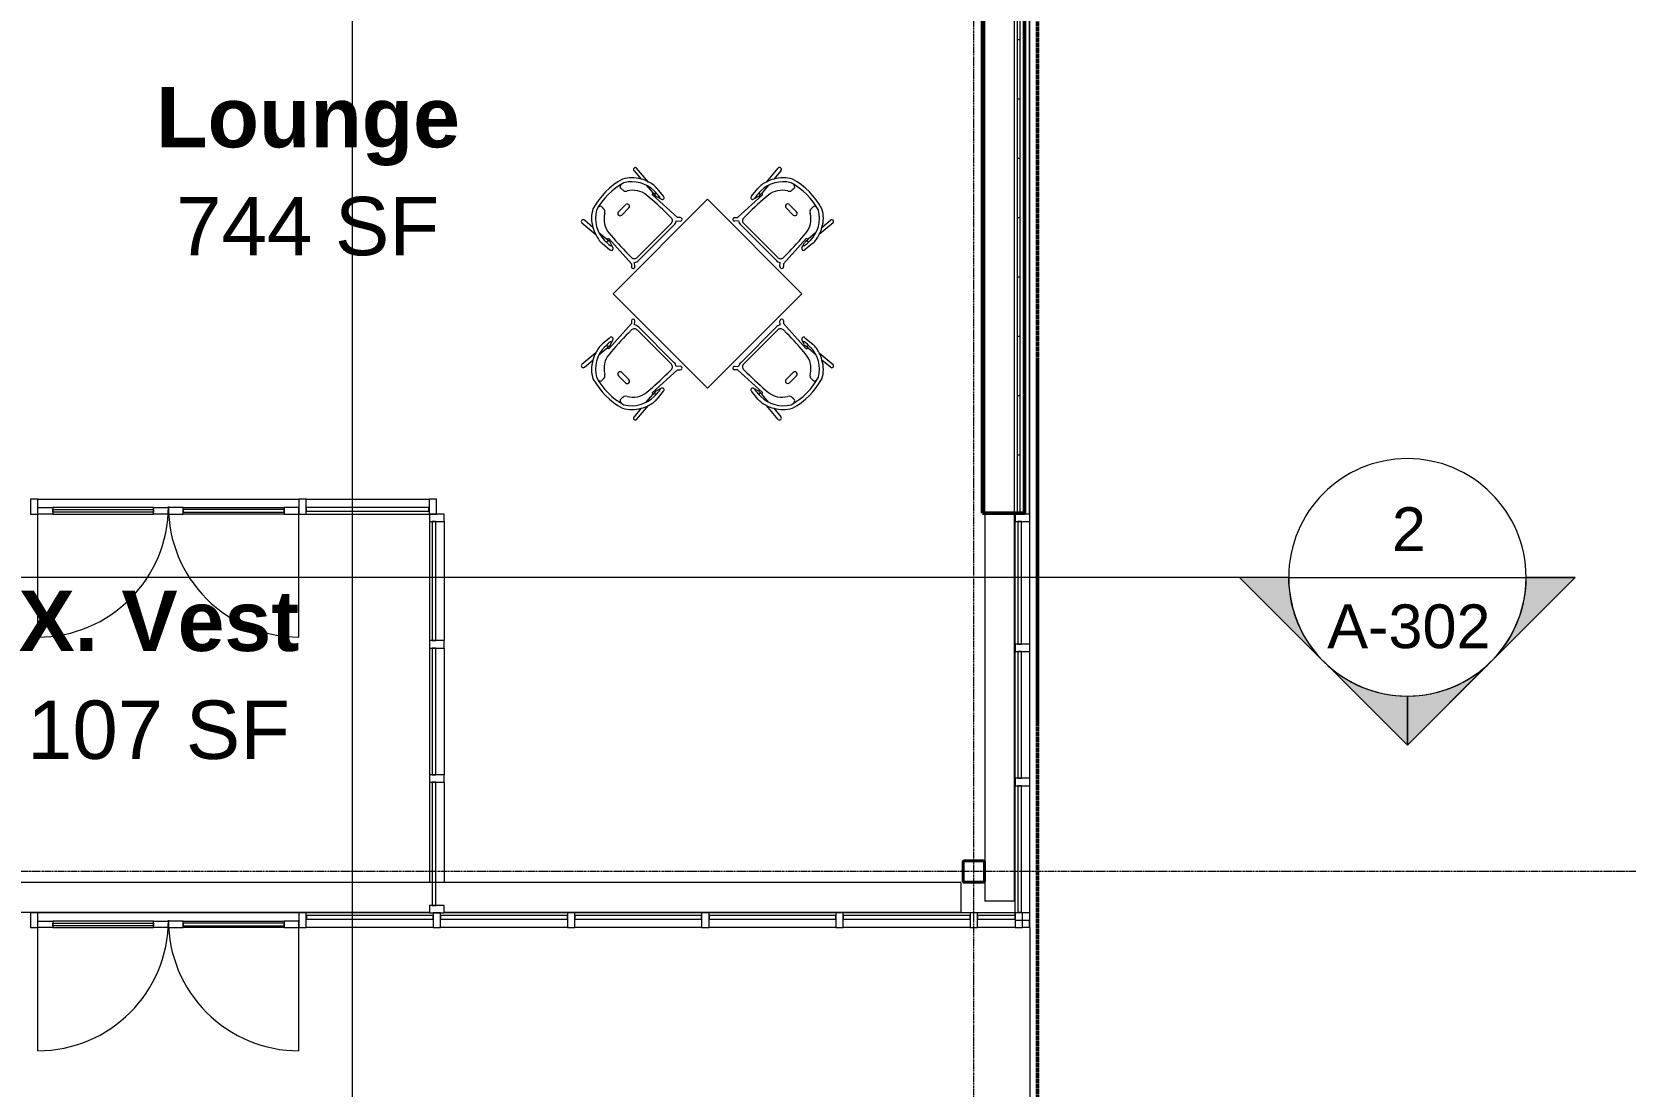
# Model space of a CAD drawing. Header units: inches. Extents: x 21806 to 26875, y -23174 to -20350.
# Drawn here: x 26016.5 to 26446, y -22842.1 to -22558 of the extents above; entities that cross this region are included whole.
import ezdxf

# ---------------------------------------------------------------- set-up
doc = ezdxf.new("R2010")
doc.units = ezdxf.units.IN
doc.header["$MEASUREMENT"] = 0
doc.linetypes.add('Grid Line 1_2_', pattern=[0.875, 0.5, -0.125, 0.125, -0.125])
doc.linetypes.add('Hidden', pattern=[0.28125, 0.1875, -0.09375])
for name, color, linetype, lineweight in [('A-ANNO-DIMS', 211, 'Continuous', 9), ('A-ANNO-DIMS-128', 211, 'Continuous', 9), ('A-DOOR', 31, 'Continuous', 13), ('A-GLAZ-CURT', 52, 'Continuous', 9), ('A-GLAZ-CWMG', 51, 'Continuous', 9), ('A-PROP-SBCK', 71, 'Hidden', 50), ('A-WALL', 113, 'Continuous', 13), ('A-WALL-PATT', 111, 'Continuous', 50), ('C-BLDG-PADS', 91, 'Continuous', 9), ('C-TOPO', 7, 'Continuous', 9), ('Conc', 7, 'Continuous', 9), ('G-ANNO-SYMB', 111, 'Continuous', 9), ('I-FURN', 30, 'Continuous', 9), ('L-SITE-WALL', 31, 'Continuous', 13), ('M-AREA-IDEN', 171, 'Continuous', 9), ('S-BEAM', 12, 'Continuous', 9), ('S-COLS', 52, 'Continuous', 9), ('S-GRID', 1, 'Continuous', 9)]:
    doc.layers.add(name, color=color, linetype=linetype, lineweight=lineweight)
doc.styles.add('Arial', font='arial.ttf', dxfattribs={"height": 11.802395})
doc.styles.add('Arial_2', font='arial.ttf', dxfattribs={"height": 15.736527})
doc.styles.add('Arial_B_1', font='arialbd.ttf', dxfattribs={"height": 16.236099})
doc.dimstyles.new('Linear_-_3_32__Arial_2', dxfattribs={"dimscale": 12, "dimtxt": 12, "dimasz": 1.333333, "dimexe": 1, "dimexo": 0.666667, "dimgap": 0.666667, "dimtad": 1, "dimdec": 0, "dimzin": 1, "dimdsep": 46, "dimlunit": 4, "dimtxsty": 'Arial', "dimblk1": 'OBLIQUE', "dimblk2": 'OBLIQUE', "dimsah": 1, "dimcen": 0.09, "dimdle": 1, "dimazin": 0, "dimtfac": 1, "dimtdec": 4, "dimtix": 1, "dimtmove": 0, "dimatfit": 3, "dimfxl": 1, "dimtvp": 1, "dimtfill": 1, "dimfrac": 2, "dimtolj": 1, "dimtzin": 0, "dimarcsym": 2})

# ---------------------------------------------------------------- blocks, each defined once
blk = doc.blocks.new('HSS-Hollow Structural Section-Column - HSS6X6X1_4-V10-First Floor Plan')
at = {"layer": 'S-COLS', "lineweight": 30}
for p, q in [((-3, 2.534), (-3, -2.534)), ((-2.767, -2.534), (-2.767, 2.534)), ((2.534, 3), (-2.534, 3)), ((-2.534, 2.767), (2.534, 2.767)), ((2.767, 2.534), (2.767, -2.534)), ((3, -2.534), (3, 2.534)), ((2.534, -2.767), (-2.534, -2.767)), ((-2.534, -3), (2.534, -3))]:
    blk.add_line(p, q, dxfattribs=at)
for centre, radius, start, end in [((-2.534, 2.534), 0.466, 90, 180), ((-2.534, 2.534), 0.233, 90, 180), ((2.534, 2.534), 0.466, 360, 90), ((2.534, 2.534), 0.233, 0, 90), ((-2.534, -2.534), 0.466, 180, 270), ((-2.534, -2.534), 0.233, 180, 270), ((2.534, -2.534), 0.233, 270, 360), ((2.534, -2.534), 0.466, 270, 360)]:
    blk.add_arc(centre, radius, start, end, dxfattribs=at)
blk = doc.blocks.new('Girt_C - 8_D-903668-First Floor Plan')
at = {"layer": 'S-BEAM'}
for p, q in [((26273.39, -22360.55), (26273.39, -22371.37)), ((26273.39, -22360.55), (26273.58, -22360.55)), ((26273.58, -22360.55), (26281.2, -22360.55)), ((26281.2, -22360.55), (26281.39, -22360.55)), ((26281.39, -22371.37), (26281.39, -22360.55)), ((26273.39, -22687.68), (26273.39, -22781.77)), ((26281.39, -22792.3), (26281.39, -22687.68)), ((26273.39, -22786.84), (26273.39, -22792.3)), ((26273.58, -22792.3), (26273.39, -22792.3)), ((26281.2, -22792.3), (26273.58, -22792.3)), ((26281.39, -22792.3), (26281.2, -22792.3))]:
    blk.add_line(p, q, dxfattribs=at)
blk = doc.blocks.new('Girt_C - 8_D-948186-First Floor Plan')
at = {"layer": 'S-BEAM'}
for p, q in [((26124.39, -22787.3), (25983.42, -22787.3)), ((26125.39, -22787.3), (26124.39, -22787.3)), ((26266.89, -22787.3), (26125.39, -22787.3)), ((26266.89, -22787.3), (26266.89, -22787.49)), ((26266.89, -22787.49), (26266.89, -22795.12)), ((25980.77, -22795.3), (26123.64, -22795.3)), ((26127.64, -22795.3), (26266.89, -22795.3)), ((26266.89, -22795.12), (26266.89, -22795.3))]:
    blk.add_line(p, q, dxfattribs=at)
blk = doc.blocks.new('Falcon 7700 Series Pedestal Base - 36_ Square Top x 30_ - Wheelchair Height-460525-First Floor Plan')
at = {"layer": 'I-FURN'}
for p, q in [((18, 18), (-18, 18)), ((-18, 18), (-18, -18)), ((18, -18), (18, 18)), ((-18, -18), (18, -18))]:
    blk.add_line(p, q, dxfattribs=at)
blk = doc.blocks.new('HermanMiller_Collection_Air-Chair_SideChair_Arms - Arms-457867-First Floor Plan')
at = {"layer": 'I-FURN'}
for p, q in [((-3.55, 10.02), (-8.45, 10.45)), ((-8.45, 9.45), (-5.47, 9.18)), ((-3.35, 9.02), (-0.6, 8.8)), ((2.04, 10.2), (-0.69, 10.45)), ((-0.34, 8.32), (-0.6, 8.8)), ((-0.6, 8.8), (0.38, 8.73)), ((8.79, 8.8), (-0.34, 8.32)), ((0.77, 8.78), (2.2, 9.22)), ((9.32, 9.33), (8.79, 8.8)), ((9.17, 7.94), (10.01, 8.64)), ((6.45, 7.57), (7.62, 7.57)), ((8.7, 6.35), (8.7, -6.35)), ((9.52, -6.69), (9.52, 6.69)), ((-3.6, 1.35), (-3.6, -1.35)), ((-2.35, -1.35), (-2.35, 1.35)), ((-0.6, -8.8), (-0.34, -8.32)), ((-0.34, -8.32), (8.79, -8.8)), ((6.45, -7.57), (7.62, -7.57)), ((10.01, -8.64), (9.17, -7.94)), ((-5.47, -9.18), (-8.45, -9.45)), ((-8.45, -10.45), (-3.55, -10.02)), ((-3.35, -9.02), (-0.6, -8.8)), ((-0.69, -10.45), (2.04, -10.2)), ((0.38, -8.73), (-0.6, -8.8)), ((2.2, -9.22), (0.77, -8.78)), ((8.79, -8.8), (9.32, -9.33))]:
    blk.add_line(p, q, dxfattribs=at)
for centre, radius, start, end in [((-1.51, 1.66), 8.5, 117.7851, 152.2149), ((-8.45, 9.95), 0.5, 90, 270), ((-0.65, 0.76), 8.69, 90.7893, 148.9202), ((-2.46, 4.97), 5.17, 102.2096, 125.548), ((-1.25, 4.41), 6.06, 84.7201, 112.311), ((-0.51, -9.88), 19.32, 84.4222, 90.7893), ((0.44, 9.26), 0.53, 159.7405, 262.7198), ((0.45, 9.65), 0.924, 265.6115, 290.3639), ((1.81, 9.64), 0.521, 212.9555, 275.0445), ((2.06, 9.7), 0.499, 287, 91.3054), ((9.66, 8.99), 0.49, 315, 135), ((9.93, 0), 19.77, 163.4787, 196.5213), ((9.93, 0), 18.77, 163.7855, 196.2145), ((-0.23, 0.83), 6.63, 124.5004, 148.6439), ((-0.92, 1.66), 5.55, 95.4677, 123.4626), ((6.58, -76.67), 84.24, 90.0911, 95.4677), ((7.62, 6.48), 1.09, 353.2467, 90.0911), ((7.56, 6.82), 1.97, 356.1033, 34.6542), ((-7.66, 5.36), 2.08, 305.4968, 328.6439), ((-2.98, 1.35), 0.625, 360, 180), ((-7.66, -5.36), 2.08, 31.3561, 54.5032), ((-0.23, -0.83), 6.63, 211.3561, 235.4996), ((-2.98, -1.35), 0.625, 180, 360), ((-1.51, -1.66), 8.5, 207.7851, 242.2149), ((-0.65, -0.76), 8.69, 211.0798, 269.2107), ((-0.92, -1.66), 5.55, 236.5374, 264.5323), ((6.58, 76.67), 84.24, 264.5323, 269.9089), ((7.62, -6.48), 1.09, 269.9089, 6.7533), ((7.56, -6.82), 1.97, 325.3458, 3.8967), ((-8.45, -9.95), 0.5, 90, 270), ((-2.46, -4.97), 5.17, 234.452, 257.7904), ((-1.25, -4.41), 6.06, 247.689, 275.2799), ((-0.51, 9.88), 19.32, 269.2107, 275.5778), ((0.44, -9.26), 0.53, 97.2802, 200.2595), ((0.45, -9.65), 0.924, 69.6361, 94.3885), ((1.81, -9.64), 0.521, 84.9555, 147.0445), ((2.06, -9.7), 0.499, 268.6946, 73), ((9.66, -8.99), 0.49, 225, 45)]:
    blk.add_arc(centre, radius, start, end, dxfattribs=at)
for centre, major_axis, ratio, start_param, end_param in [((-7.46, 6.92), (0.03, 3.66), 0.320235, 2.34328, 2.536765), ((-7.87, 5.38), (-0.03, 1.79), 0.298783, 2.522217, 3.153947), ((-7.46, -6.92), (-0.03, 3.66), 0.320235, 0.604828, 0.798312), ((-7.87, -5.38), (0.03, 1.79), 0.298783, 6.270831, 6.902561)]:
    blk.add_ellipse(centre, major_axis=major_axis, ratio=ratio, start_param=start_param, end_param=end_param, dxfattribs=at)
for points in [[(-6.45, 3.67), (-6.52, 3.66), (-6.67, 3.64), (-6.9, 3.62), (-7.13, 3.61), (-7.4, 3.6), (-7.65, 3.59), (-7.83, 3.59)], [(-6.45, -3.67), (-6.52, -3.66), (-6.67, -3.64), (-6.9, -3.62), (-7.13, -3.61), (-7.4, -3.6), (-7.65, -3.59), (-7.83, -3.59)]]:
    blk.add_open_spline(points, degree=3, knots=[-1, -1, -1, -1, -0.75, -0.5, -0.375, -0.25, 0, 0, 0, 0], dxfattribs=at)
blk = doc.blocks.new('HermanMiller_Collection_Air-Chair_SideChair_Arms - Arms-460524-First Floor Plan')
at = {"layer": 'I-FURN'}
for p, q in [((-8.45, 10.45), (-3.55, 10.02)), ((-5.47, 9.18), (-8.45, 9.45)), ((-3.35, 9.02), (-0.6, 8.8)), ((-0.69, 10.45), (2.04, 10.2)), ((-0.6, 8.8), (-0.34, 8.32)), ((0.38, 8.73), (-0.6, 8.8)), ((-0.34, 8.32), (8.79, 8.8)), ((2.2, 9.22), (0.77, 8.78)), ((8.79, 8.8), (9.32, 9.33)), ((10.01, 8.64), (9.17, 7.94)), ((6.45, 7.57), (7.62, 7.57)), ((8.7, -6.35), (8.7, 6.35)), ((9.52, 6.69), (9.52, -6.69)), ((-3.6, -1.35), (-3.6, 1.35)), ((-2.35, 1.35), (-2.35, -1.35)), ((-0.34, -8.32), (-0.6, -8.8)), ((8.79, -8.8), (-0.34, -8.32)), ((6.45, -7.57), (7.62, -7.57)), ((9.17, -7.94), (10.01, -8.64)), ((-8.45, -9.45), (-5.47, -9.18)), ((-3.55, -10.02), (-8.45, -10.45)), ((-3.35, -9.02), (-0.6, -8.8)), ((2.04, -10.2), (-0.69, -10.45)), ((-0.6, -8.8), (0.38, -8.73)), ((0.77, -8.78), (2.2, -9.22)), ((9.32, -9.33), (8.79, -8.8))]:
    blk.add_line(p, q, dxfattribs=at)
for centre, radius, start, end in [((-1.51, 1.66), 8.5, 117.7851, 152.2149), ((-8.45, 9.95), 0.5, 90, 270), ((-0.65, 0.76), 8.69, 90.7893, 148.9202), ((-2.46, 4.97), 5.17, 102.2096, 125.548), ((-1.25, 4.41), 6.06, 84.7201, 112.311), ((-0.51, -9.88), 19.32, 84.4222, 90.7893), ((0.44, 9.26), 0.53, 159.7405, 262.7198), ((0.45, 9.65), 0.924, 265.6115, 290.3639), ((1.81, 9.64), 0.521, 212.9555, 275.0445), ((2.06, 9.7), 0.499, 287, 91.3054), ((9.66, 8.99), 0.49, 315, 135), ((9.93, 0), 19.77, 163.4787, 196.5213), ((9.93, 0), 18.77, 163.7855, 196.2145), ((-0.23, 0.83), 6.63, 124.5004, 148.6439), ((-0.92, 1.66), 5.55, 95.4677, 123.4626), ((6.58, -76.67), 84.24, 90.0911, 95.4677), ((7.62, 6.48), 1.09, 353.2467, 90.0911), ((7.56, 6.82), 1.97, 356.1033, 34.6542), ((-7.66, 5.36), 2.08, 305.4968, 328.6439), ((-2.98, 1.35), 0.625, 0, 180), ((-7.66, -5.36), 2.08, 31.3561, 54.5032), ((-0.23, -0.83), 6.63, 211.3561, 235.4996), ((-2.98, -1.35), 0.625, 180, 0), ((-1.51, -1.66), 8.5, 207.7851, 242.2149), ((-0.65, -0.76), 8.69, 211.0798, 269.2107), ((-0.92, -1.66), 5.55, 236.5374, 264.5323), ((6.58, 76.67), 84.24, 264.5323, 269.9089), ((7.62, -6.48), 1.09, 269.9089, 6.7533), ((7.56, -6.82), 1.97, 325.3458, 3.8967), ((-8.45, -9.95), 0.5, 90, 270), ((-2.46, -4.97), 5.17, 234.452, 257.7904), ((-1.25, -4.41), 6.06, 247.689, 275.2799), ((-0.51, 9.88), 19.32, 269.2107, 275.5778), ((0.44, -9.26), 0.53, 97.2802, 200.2595), ((0.45, -9.65), 0.924, 69.6361, 94.3885), ((1.81, -9.64), 0.521, 84.9555, 147.0445), ((2.06, -9.7), 0.499, 268.6946, 73), ((9.66, -8.99), 0.49, 225, 45)]:
    blk.add_arc(centre, radius, start, end, dxfattribs=at)
for centre, major_axis, ratio, start_param, end_param in [((-7.46, 6.92), (0.03, 3.66), 0.320235, 2.34328, 2.536765), ((-7.87, 5.38), (-0.03, 1.79), 0.298783, 2.522217, 3.153947), ((-7.46, -6.92), (-0.03, 3.66), 0.320235, 0.604828, 0.798312), ((-7.87, -5.38), (0.03, 1.79), 0.298783, 6.270831, 6.902561)]:
    blk.add_ellipse(centre, major_axis=major_axis, ratio=ratio, start_param=start_param, end_param=end_param, dxfattribs=at)
for points in [[(-6.45, 3.67), (-6.52, 3.66), (-6.67, 3.64), (-6.9, 3.62), (-7.13, 3.61), (-7.4, 3.6), (-7.65, 3.59), (-7.83, 3.59)], [(-6.45, -3.67), (-6.52, -3.66), (-6.67, -3.64), (-6.9, -3.62), (-7.13, -3.61), (-7.4, -3.6), (-7.65, -3.59), (-7.83, -3.59)]]:
    blk.add_open_spline(points, degree=3, knots=[-1, -1, -1, -1, -0.75, -0.5, -0.375, -0.25, 0, 0, 0, 0], dxfattribs=at)
blk = doc.blocks.new('Door_Single_Storefront - one-827452-First Floor Plan')
at = {"layer": 'A-DOOR'}
for p, q in [((-17.59375, -35.1875), (-17.59375, 0)), ((-17.59375, -0.25), (-13.59375, -0.25)), ((-13.59375, -2), (-17.59375, -2)), ((-13.59375, -0.25), (-13.59375, -2)), ((13.59375, -0.25), (-13.59375, -0.25)), ((-13.59375, -1.5), (-13.59375, -0.75)), ((-13.59375, -0.75), (13.59375, -0.75)), ((13.59375, -1.5), (-13.59375, -1.5)), ((-13.59375, -2), (13.59375, -2)), ((13.59375, -2), (13.59375, -0.25)), ((13.59375, -0.25), (17.59375, -0.25)), ((13.59375, -0.75), (13.59375, -1.5)), ((17.59375, -2), (13.59375, -2)), ((17.59375, -0.25), (17.59375, -2))]:
    blk.add_line(p, q, dxfattribs=at)
blk.add_arc((-17.59375, 0), 35.1875, 270, 0, dxfattribs=at)
blk = doc.blocks.new('Door_Single_Storefront - one-827453-First Floor Plan')
at = {"layer": 'A-DOOR'}
for p, q in [((-17.59375, 35.1875), (-17.59375, 0)), ((-13.59375, 2), (-17.59375, 2)), ((-17.59375, 0.25), (-13.59375, 0.25)), ((-13.59375, 0.25), (-13.59375, 2)), ((-13.59375, 2), (13.59375, 2)), ((13.59375, 1.5), (-13.59375, 1.5)), ((-13.59375, 1.5), (-13.59375, 0.75)), ((-13.59375, 0.75), (13.59375, 0.75)), ((13.59375, 0.25), (-13.59375, 0.25)), ((17.59375, 2), (13.59375, 2)), ((13.59375, 2), (13.59375, 0.25)), ((13.59375, 0.75), (13.59375, 1.5)), ((13.59375, 0.25), (17.59375, 0.25)), ((17.59375, 0.25), (17.59375, 2))]:
    blk.add_line(p, q, dxfattribs=at)
blk.add_arc((-17.59375, 0), 35.1875, 360, 90, dxfattribs=at)
blk = doc.blocks.new('System Panel - Glazed-827454-First Floor Plan')
at = {"layer": 'A-GLAZ-CURT', "lineweight": 13}
for p, q in [((17.09375, 1.25), (-17.09375, 1.25)), ((-17.09375, 1.25), (-17.09375, 0.25)), ((-17.09375, 0.25), (17.09375, 0.25)), ((17.09375, 0.25), (17.09375, 1.25))]:
    blk.add_line(p, q, dxfattribs=at)
at = {"layer": 'A-GLAZ-CURT'}
for p, q in [((-17.09375, 0.25), (-17.09375, 1.25)), ((17.09375, 1.25), (-17.09375, 1.25)), ((-17.09375, 0.25), (17.09375, 0.25)), ((17.09375, 1.25), (17.09375, 0.25))]:
    blk.add_line(p, q, dxfattribs=at)
blk = doc.blocks.new('Rectangular Mullion - Rectangular Mullion 1-779661-First Floor Plan')
at = {"layer": 'A-GLAZ-CWMG'}
blk.add_line((26053.27, -22795.43), (26018.08, -22795.43), dxfattribs=at)
blk = doc.blocks.new('Rectangular Mullion - Rectangular Mullion 1-779662-First Floor Plan')
at = {"layer": 'A-GLAZ-CWMG'}
blk.add_line((26088.45, -22795.43), (26053.27, -22795.43), dxfattribs=at)
blk = doc.blocks.new('Rectangular Mullion - Rectangular Mullion 1-779229-First Floor Plan')
at = {"layer": 'A-GLAZ-CWMG'}
for p, q in [((26123.64, -22795.43), (26090.45, -22795.43)), ((26124.64, -22799.43), (26090.45, -22799.43))]:
    blk.add_line(p, q, dxfattribs=at)
blk = doc.blocks.new('Rectangular Mullion - Rectangular Mullion 1-V28-First Floor Plan')
at = {"layer": 'A-GLAZ-CWMG'}
for p, q in [((26160.83, -22795.43), (26127.64, -22795.43)), ((26160.83, -22799.43), (26126.64, -22799.43))]:
    blk.add_line(p, q, dxfattribs=at)
blk = doc.blocks.new('Rectangular Mullion - Rectangular Mullion 1-V29-First Floor Plan')
at = {"layer": 'A-GLAZ-CWMG'}
for p, q in [((26197.02, -22795.43), (26162.83, -22795.43)), ((26197.02, -22799.43), (26162.83, -22799.43))]:
    blk.add_line(p, q, dxfattribs=at)
blk = doc.blocks.new('Rectangular Mullion - Rectangular Mullion 1-827457-First Floor Plan')
at = {"layer": 'A-GLAZ-CWMG', "lineweight": 20}
for p, q in [((-2, 2), (0, 2)), ((-2, -2), (-2, 2)), ((0, 2), (0, -2)), ((0, -2), (-2, -2))]:
    blk.add_line(p, q, dxfattribs=at)
blk = doc.blocks.new('Rectangular Mullion - Rectangular Mullion 1-827449-First Floor Plan')
at = {"layer": 'A-GLAZ-CWMG', "lineweight": 20}
for p, q in [((-1, 2), (1, 2)), ((-1, -2), (-1, 2)), ((1, 2), (1, -2)), ((1, -2), (-1, -2))]:
    blk.add_line(p, q, dxfattribs=at)
blk = doc.blocks.new('System Panel - Glazed-827461-First Floor Plan')
at = {"layer": 'A-GLAZ-CURT', "lineweight": 13}
for p, q in [((5.06, 1.25), (-5.06, 1.25)), ((-5.06, 1.25), (-5.06, 0.25)), ((-5.06, 0.25), (5.06, 0.25)), ((5.06, 0.25), (5.06, 1.25))]:
    blk.add_line(p, q, dxfattribs=at)
at = {"layer": 'A-GLAZ-CURT'}
for p, q in [((-5.06, 0.25), (-5.06, 1.25)), ((5.06, 1.25), (-5.06, 1.25)), ((-5.06, 0.25), (5.06, 0.25)), ((5.06, 1.25), (5.06, 0.25))]:
    blk.add_line(p, q, dxfattribs=at)
blk = doc.blocks.new('Rectangular Mullion - Rectangular Mullion 1-779578-First Floor Plan')
at = {"layer": 'A-GLAZ-CWMG'}
for p, q in [((26281.52, -22795.43), (26271.39, -22795.43)), ((26281.52, -22799.43), (26271.39, -22799.43)), ((26285.52, -22799.43), (26283.52, -22799.43))]:
    blk.add_line(p, q, dxfattribs=at)
blk = doc.blocks.new('System Panel - Glazed-827432-First Floor Plan')
at = {"layer": 'A-GLAZ-CURT', "lineweight": 13}
for p, q in [((16.53125, -0.25), (-16.53125, -0.25)), ((-16.53125, -0.25), (-16.53125, -1.25)), ((-16.53125, -1.25), (16.53125, -1.25)), ((16.53125, -1.25), (16.53125, -0.25))]:
    blk.add_line(p, q, dxfattribs=at)
at = {"layer": 'A-GLAZ-CURT'}
for p, q in [((-16.53125, -1.25), (-16.53125, -0.25)), ((16.53125, -0.25), (-16.53125, -0.25)), ((-16.53125, -1.25), (16.53125, -1.25)), ((16.53125, -0.25), (16.53125, -1.25))]:
    blk.add_line(p, q, dxfattribs=at)
blk = doc.blocks.new('System Panel - Glazed-V30-First Floor Plan')
at = {"layer": 'A-GLAZ-CURT', "lineweight": 13}
for p, q in [((17.09375, -0.25), (-17.09375, -0.25)), ((-17.09375, -0.25), (-17.09375, -1.25)), ((-17.09375, -1.25), (17.09375, -1.25)), ((17.09375, -1.25), (17.09375, -0.25))]:
    blk.add_line(p, q, dxfattribs=at)
at = {"layer": 'A-GLAZ-CURT'}
for p, q in [((-17.09375, -1.25), (-17.09375, -0.25)), ((17.09375, -0.25), (-17.09375, -0.25)), ((-17.09375, -1.25), (17.09375, -1.25)), ((17.09375, -0.25), (17.09375, -1.25))]:
    blk.add_line(p, q, dxfattribs=at)
blk = doc.blocks.new('Rectangular Mullion - Rectangular Mullion 1-769360-First Floor Plan')
at = {"layer": 'A-GLAZ-CWMG'}
for p, q in [((22423.45, -22795.43), (22456.52, -22795.43)), ((22423.45, -22799.43), (22456.52, -22799.43))]:
    blk.add_line(p, q, dxfattribs=at)
blk = doc.blocks.new('Rectangular Mullion - Rectangular Mullion 1-V31-First Floor Plan')
at = {"layer": 'A-GLAZ-CWMG'}
for p, q in [((26281.52, -22795.43), (26281.52, -22761.18)), ((26285.52, -22795.43), (26285.52, -22761.18)), ((26281.52, -22796.18), (26281.52, -22795.43)), ((26281.52, -22796.37), (26281.52, -22796.18))]:
    blk.add_line(p, q, dxfattribs=at)
blk = doc.blocks.new('Rectangular Mullion - Rectangular Mullion 1-827436-First Floor Plan')
at = {"layer": 'A-GLAZ-CWMG', "lineweight": 20}
for p, q in [((-2, 2), (0, 2)), ((-2, -2), (-2, 2)), ((0, 2), (0, -2)), ((0, -2), (-2, -2))]:
    blk.add_line(p, q, dxfattribs=at)
blk = doc.blocks.new('Rectangular Mullion - Rectangular Mullion 1-827439-First Floor Plan')
at = {"layer": 'A-GLAZ-CWMG', "lineweight": 20}
for p, q in [((0, 2), (-2, 2)), ((-2, 2), (-2, -2)), ((0, -2), (0, 2)), ((-2, -2), (0, -2))]:
    blk.add_line(p, q, dxfattribs=at)
blk = doc.blocks.new('Rectangular Mullion - Rectangular Mullion 1-827430-First Floor Plan')
at = {"layer": 'A-GLAZ-CWMG', "lineweight": 20}
for p, q in [((-1, 2), (1, 2)), ((-1, -2), (-1, 2)), ((1, 2), (1, -2)), ((1, -2), (-1, -2))]:
    blk.add_line(p, q, dxfattribs=at)
blk = doc.blocks.new('System Panel - Glazed-827433-First Floor Plan')
at = {"layer": 'A-GLAZ-CURT', "lineweight": 13}
for p, q in [((17.09375, -0.25), (-17.09375, -0.25)), ((-17.09375, -0.25), (-17.09375, -1.25)), ((-17.09375, -1.25), (17.09375, -1.25)), ((17.09375, -1.25), (17.09375, -0.25))]:
    blk.add_line(p, q, dxfattribs=at)
at = {"layer": 'A-GLAZ-CURT'}
for p, q in [((-17.09375, -1.25), (-17.09375, -0.25)), ((17.09375, -0.25), (-17.09375, -0.25)), ((-17.09375, -1.25), (17.09375, -1.25)), ((17.09375, -0.25), (17.09375, -1.25))]:
    blk.add_line(p, q, dxfattribs=at)
blk = doc.blocks.new('Rectangular Mullion - Rectangular Mullion 1-769211-First Floor Plan')
at = {"layer": 'A-GLAZ-CWMG'}
for p, q in [((22794.39, -22459.04), (22794.39, -22493.23)), ((22798.39, -22459.04), (22798.39, -22493.23))]:
    blk.add_line(p, q, dxfattribs=at)
blk = doc.blocks.new('Rectangular Mullion - Rectangular Mullion 1-827464-First Floor Plan')
at = {"layer": 'A-GLAZ-CWMG', "lineweight": 20}
for p, q in [((-1, 2), (1, 2)), ((-1, -2), (-1, 2)), ((1, 2), (1, -2)), ((1, -2), (-1, -2))]:
    blk.add_line(p, q, dxfattribs=at)
blk = doc.blocks.new('System Panel - Glazed-836902-First Floor Plan')
at = {"layer": 'A-GLAZ-CURT', "lineweight": 13}
for p, q in [((16.59, 1.25), (-16.59, 1.25)), ((-16.59, 1.25), (-16.59, 0.25)), ((-16.59, 0.25), (16.59, 0.25)), ((16.59, 0.25), (16.59, 1.25))]:
    blk.add_line(p, q, dxfattribs=at)
at = {"layer": 'A-GLAZ-CURT'}
for p, q in [((16.59, 1.25), (-10.47, 1.25)), ((-10.47, 0.25), (16.59, 0.25)), ((16.59, 1.25), (16.59, 0.25))]:
    blk.add_line(p, q, dxfattribs=at)
blk = doc.blocks.new('System Panel - Glazed-836958-First Floor Plan')
at = {"layer": 'A-GLAZ-CURT', "lineweight": 13}
for p, q in [((16.06, 1.25), (-16.06, 1.25)), ((-16.06, 1.25), (-16.06, 0.25)), ((-16.06, 0.25), (16.06, 0.25)), ((16.06, 0.25), (16.06, 1.25))]:
    blk.add_line(p, q, dxfattribs=at)
at = {"layer": 'A-GLAZ-CURT'}
for p, q in [((-16.06, 0.25), (-16.06, 1.25)), ((16.06, 1.25), (-16.06, 1.25)), ((-16.06, 0.25), (16.06, 0.25)), ((16.06, 1.25), (16.06, 0.25))]:
    blk.add_line(p, q, dxfattribs=at)
blk = doc.blocks.new('Rectangular Mullion - Rectangular Mullion 1-780069-First Floor Plan')
at = {"layer": 'A-GLAZ-CWMG'}
for p, q in [((26123.64, -22760.24), (26123.64, -22787.3)), ((26127.64, -22760.24), (26127.64, -22787.3))]:
    blk.add_line(p, q, dxfattribs=at)
blk = doc.blocks.new('Rectangular Mullion - Rectangular Mullion 1-V32-First Floor Plan')
at = {"layer": 'A-GLAZ-CWMG'}
for p, q in [((26123.64, -22724.09), (26123.64, -22758.24)), ((26127.64, -22724.09), (26127.64, -22758.24))]:
    blk.add_line(p, q, dxfattribs=at)
blk = doc.blocks.new('Rectangular Mullion - Rectangular Mullion 1-780070-First Floor Plan')
at = {"layer": 'A-GLAZ-CWMG'}
for p, q in [((26123.64, -22689.93), (26123.64, -22722.05)), ((26127.64, -22689.93), (26127.64, -22722.05))]:
    blk.add_line(p, q, dxfattribs=at)
blk = doc.blocks.new('Rectangular Mullion - Rectangular Mullion 1-836904-First Floor Plan')
at = {"layer": 'A-GLAZ-CWMG', "lineweight": 20}
for p, q in [((-2, 2), (0, 2)), ((-2, -2), (-2, 2)), ((0, 2), (0, -2)), ((0, -2), (-2, -2))]:
    blk.add_line(p, q, dxfattribs=at)
blk = doc.blocks.new('Rectangular Mullion - Rectangular Mullion 1-836905-First Floor Plan')
at = {"layer": 'A-GLAZ-CWMG', "lineweight": 20}
for p, q in [((0, 2), (-2, 2)), ((-2, 2), (-2, -2)), ((0, -2), (0, 2)), ((-2, -2), (0, -2))]:
    blk.add_line(p, q, dxfattribs=at)
blk = doc.blocks.new('Rectangular Mullion - Rectangular Mullion 1-827470-First Floor Plan')
at = {"layer": 'A-GLAZ-CWMG', "lineweight": 20}
for p, q in [((-1, 2), (1, 2)), ((-1, -2), (-1, 2)), ((1, 2), (1, -2)), ((1, -2), (-1, -2))]:
    blk.add_line(p, q, dxfattribs=at)
blk = doc.blocks.new('System Panel - Glazed-827451-First Floor Plan')
at = {"layer": 'A-GLAZ-CURT', "lineweight": 13}
for p, q in [((16.53125, 1.25), (-16.53125, 1.25)), ((-16.53125, 1.25), (-16.53125, 0.25)), ((-16.53125, 0.25), (16.53125, 0.25)), ((16.53125, 0.25), (16.53125, 1.25))]:
    blk.add_line(p, q, dxfattribs=at)
at = {"layer": 'A-GLAZ-CURT'}
for p, q in [((-16.53125, 0.25), (-16.53125, 1.25)), ((16.53125, 1.25), (-16.53125, 1.25)), ((-16.53125, 0.25), (16.53125, 0.25)), ((16.53125, 1.25), (16.53125, 0.25))]:
    blk.add_line(p, q, dxfattribs=at)
blk = doc.blocks.new('Rectangular Mullion - Rectangular Mullion 1-775617-First Floor Plan')
at = {"layer": 'A-GLAZ-CWMG'}
for p, q in [((26090.45, -22683.93), (26123.52, -22683.93)), ((26090.45, -22687.93), (26123.52, -22687.93))]:
    blk.add_line(p, q, dxfattribs=at)
blk = doc.blocks.new('Rectangular Mullion - Rectangular Mullion 1-769168-First Floor Plan')
at = {"layer": 'A-GLAZ-CWMG'}
blk.add_line((24352.45, -22360.05), (24387.64, -22360.05), dxfattribs=at)
blk = doc.blocks.new('Rectangular Mullion - Rectangular Mullion 1-769169-First Floor Plan')
at = {"layer": 'A-GLAZ-CWMG'}
blk.add_line((24317.27, -22360.05), (24352.45, -22360.05), dxfattribs=at)
blk = doc.blocks.new('Rectangular Mullion - Rectangular Mullion 1-827475-First Floor Plan')
at = {"layer": 'A-GLAZ-CWMG', "lineweight": 20}
for p, q in [((0, 2), (-2, 2)), ((-2, 2), (-2, -2)), ((0, -2), (0, 2)), ((-2, -2), (0, -2))]:
    blk.add_line(p, q, dxfattribs=at)
blk = doc.blocks.new('Section - Section Head - Filled-1526-First Floor Plan')
at = {"layer": 'G-ANNO-SYMB'}
h = blk.add_hatch(color=256, dxfattribs=at)
edge = h.paths.add_edge_path(flags=0)
edge.add_line((-0.4268, 0.1768), (-0.25, 0.3536))
edge.add_line((-0.25, 0.3536), (-0.25, 0.25))
edge.add_arc((-0.25, 0), 0.25, 90, 135)
h = blk.add_hatch(color=256, dxfattribs=at)
edge = h.paths.add_edge_path(flags=0)
edge.add_arc((-0.25, 0), 0.25, 45, 90)
edge.add_line((-0.25, 0.25), (-0.25, 0.3536))
edge.add_line((-0.25, 0.3536), (-0.0732, 0.1768))
h = blk.add_hatch(color=256, dxfattribs=at)
edge = h.paths.add_edge_path(flags=0)
edge.add_arc((-0.25, 0), 0.2503, 137.9216, 180)
edge.add_line((-0.5003, 0), (-0.6036, 0))
edge.add_line((-0.6036, 0), (-0.4358, 0.1678))
h = blk.add_hatch(color=256, dxfattribs=at)
edge = h.paths.add_edge_path(flags=0)
edge.add_line((-0.0642, 0.1678), (0.1036, 0))
edge.add_line((0.1036, 0), (0.0003, 0))
edge.add_arc((-0.25, 0), 0.2503, 0, 42.0784)
for p, q in [((-0.25, 0.3536), (-0.6036, 0)), ((-0.25, 0.3536), (-0.4268, 0.1768)), ((-0.25, 0.3536), (0.1036, 0)), ((-0.25, 0.25), (-0.25, 0.3536)), ((-0.0732, 0.1768), (-0.25, 0.3536)), ((-0.25, 0.3536), (-0.25, 0.25)), ((-0.4358, 0.1678), (-0.6036, 0)), ((0.1036, 0), (-0.0642, 0.1678)), ((-0.6036, 0), (-0.5003, 0)), ((0.0003, 0), (0.1036, 0)), ((-0.5, 0), (-0.6036, 0)), ((0, 0), (0.1036, 0))]:
    blk.add_line(p, q, dxfattribs=at)
for radius, start, end in [(0.25, 360, 180), (0.25, 90, 135), (0.25, 45, 90), (0.2503, 137.9216, 180), (0.2503, 0, 42.0784), (0.25, 180, 360)]:
    blk.add_arc((-0.25, 0), radius, start, end, dxfattribs=at)
blk = doc.blocks.new('DIMBLOCK19-First Floor Plan')
at = {"layer": 'A-ANNO-DIMS-128'}
for p, q in [((25849.64, -22596.41), (25849.64, -22287.78)), ((26270.39, -22296.46), (26270.39, -22311.78)), ((26270.39, -22299.78), (26270.39, -22296.46)), ((25849.64, -22299.78), (26282.39, -22299.78)), ((25849.64, -22299.78), (25849.64, -22596.41))]:
    blk.add_line(p, q, dxfattribs=at)
at = {"layer": 'A-ANNO-DIMS-128', "lineweight": 50}
for p, q in [((25849.64, -22299.78), (25857.64, -22291.78)), ((26270.39, -22299.78), (26278.39, -22291.78)), ((25849.64, -22299.78), (25841.64, -22307.78)), ((26270.39, -22299.78), (26262.39, -22307.78))]:
    blk.add_line(p, q, dxfattribs=at)
at = {"layer": 'A-ANNO-DIMS-128', "color": 0, "insert": (26034.54, -22276.47), "char_height": 11.802, "width": 61.1446, "attachment_point": 1, "line_spacing_factor": 0.938532, "style": 'Arial', "bg_fill": 3, "box_fill_scale": 1.25, "bg_fill_color": 0, "bg_fill_transparency": 0}
blk.add_mtext('35\' - 1"', dxfattribs=at)
blk = doc.blocks.new('_Oblique')
at = {"color": 0, "linetype": 'ByBlock', "lineweight": -2}
blk.add_line((-0.5, -0.5), (0.5, 0.5), dxfattribs=at)

msp = doc.modelspace()

# ---------------------------------------------------------------- hatches: boundary and pattern name
at = {"layer": 'A-WALL-PATT', "lineweight": 9}
h = msp.add_hatch(dxfattribs=at)
h.set_pattern_fill('FP_12', color=256, style=0, pattern_type=2)
h.set_pattern_definition([(0, (0, 0), (0, 16), []), (90, (0, 0), (-16, 1e-15), [])])
h.paths.add_polyline_path([(26282.14, -22687.68), (26282.89, -22687.68), (26282.89, -22371.37), (26282.14, -22371.37), (26282.14, -22646.62)], flags=0)

# ---------------------------------------------------------------- linework, layer by layer
at = {"layer": 'A-PROP-SBCK'}
msp.add_line((26287.52, -20555), (26287.52, -23033.95), dxfattribs=at)
at = {"layer": 'A-WALL'}
for p, q in [((26273.39, -22687.68), (26273.39, -22371.37)), ((26281.39, -22687.68), (26281.39, -22371.37)), ((26282.14, -22687.68), (26282.14, -22371.37)), ((26282.89, -22687.68), (26282.89, -22371.37)), ((26283.77, -22687.68), (26283.77, -22371.37))]:
    msp.add_line(p, q, dxfattribs=at)
at = {"layer": 'C-BLDG-PADS'}
for p, q in [((26285.39, -22687.93), (26285.39, -22220.43)), ((26285.39, -22799.3), (26285.39, -22797.43))]:
    msp.add_line(p, q, dxfattribs=at)
at = {"layer": 'C-TOPO'}
for p, q in [((26285.39, -22220.43), (26285.39, -22687.93)), ((26285.39, -22797.43), (26285.39, -22799.3))]:
    msp.add_line(p, q, dxfattribs=at)
at = {"layer": 'Conc'}
msp.add_line((26285.49, -22799.43), (26285.49, -22952.07), dxfattribs=at)
at = {"layer": 'G-ANNO-SYMB'}
for p, q in [((26102.82, -20427.1), (26102.82, -23161.87)), ((26355.26, -22705.01), (21884.02, -22705.01)), ((26355.26, -22705.01), (26419.26, -22705.01))]:
    msp.add_line(p, q, dxfattribs=at)
at = {"layer": 'L-SITE-WALL', "lineweight": 50}
for p, q in [((26272.77, -22371.37), (26272.77, -22687.68)), ((26284.02, -22687.68), (26284.02, -22371.37)), ((26272.77, -22687.68), (26284.02, -22687.68))]:
    msp.add_line(p, q, dxfattribs=at)
at = {"layer": 'S-GRID', "linetype": 'Grid Line 1_2_'}
for p, q in [((26270.39, -23162.87), (26270.39, -20779.92)), ((26875.46, -22784.3), (22016.39, -22784.3))]:
    msp.add_line(p, q, dxfattribs=at)

# ---------------------------------------------------------------- block references
at = {"layer": 'A-DOOR'}
for p in [(26035.67, -22685.93), (26035.67, -22797.43)]:
    msp.add_blockref('Door_Single_Storefront - one-827452-First Floor Plan', p, dxfattribs=at)
at = {"layer": 'A-DOOR', "rotation": 180}
for p in [(26070.86, -22685.93), (26070.86, -22797.43)]:
    msp.add_blockref('Door_Single_Storefront - one-827453-First Floor Plan', p, dxfattribs=at)
at = {"layer": 'A-GLAZ-CURT'}
for name, p, rotation in [('System Panel - Glazed-827451-First Floor Plan', (26106.98, -22685.93), 180), ('System Panel - Glazed-836958-First Floor Plan', (26125.64, -22705.99), 90), ('System Panel - Glazed-827432-First Floor Plan', (26283.52, -22706.46), 270), ('System Panel - Glazed-827454-First Floor Plan', (26125.64, -22741.15), 90), ('System Panel - Glazed-827433-First Floor Plan', (26283.52, -22742.08), 270), ('System Panel - Glazed-836902-First Floor Plan', (26125.64, -22776.83), 90), ('System Panel - Glazed-V30-First Floor Plan', (26283.52, -22778.27), 270)]:
    msp.add_blockref(name, p, dxfattribs=dict(at, rotation=rotation))
for name, p in [('System Panel - Glazed-827454-First Floor Plan', (26107.55, -22797.43)), ('System Panel - Glazed-827454-First Floor Plan', (26143.73, -22797.43)), ('System Panel - Glazed-827454-First Floor Plan', (26179.92, -22797.43)), ('System Panel - Glazed-827454-First Floor Plan', (26216.11, -22797.43)), ('System Panel - Glazed-827454-First Floor Plan', (26252.3, -22797.43)), ('System Panel - Glazed-827461-First Floor Plan', (26276.45, -22797.43))]:
    msp.add_blockref(name, p, dxfattribs=at)
at = {"layer": 'A-GLAZ-CWMG', "extrusion": (0, 0, -1)}
for p in [(-26017.08, -22685.93), (-26089.45, -22685.93)]:
    msp.add_blockref('Rectangular Mullion - Rectangular Mullion 1-827470-First Floor Plan', p, dxfattribs=at)
at = {"layer": 'A-GLAZ-CWMG'}
for name, p in [('Rectangular Mullion - Rectangular Mullion 1-769169-First Floor Plan', (1700.81, -323.88)), ('Rectangular Mullion - Rectangular Mullion 1-769168-First Floor Plan', (1700.81, -323.88)), ('Rectangular Mullion - Rectangular Mullion 1-775617-First Floor Plan', (0, 0)), ('Rectangular Mullion - Rectangular Mullion 1-827475-First Floor Plan', (26125.52, -22685.93)), ('Rectangular Mullion - Rectangular Mullion 1-780070-First Floor Plan', (0, 0)), ('Rectangular Mullion - Rectangular Mullion 1-V32-First Floor Plan', (0, 0)), ('Rectangular Mullion - Rectangular Mullion 1-780069-First Floor Plan', (0, 0)), ('Rectangular Mullion - Rectangular Mullion 1-V31-First Floor Plan', (0, 0)), ('Rectangular Mullion - Rectangular Mullion 1-779661-First Floor Plan', (0, 0)), ('Rectangular Mullion - Rectangular Mullion 1-779662-First Floor Plan', (0, 0)), ('Rectangular Mullion - Rectangular Mullion 1-779229-First Floor Plan', (0, 0)), ('Rectangular Mullion - Rectangular Mullion 1-V28-First Floor Plan', (0, 0)), ('Rectangular Mullion - Rectangular Mullion 1-V29-First Floor Plan', (0, 0)), ('Rectangular Mullion - Rectangular Mullion 1-V29-First Floor Plan', (36.19, 0)), ('Rectangular Mullion - Rectangular Mullion 1-V29-First Floor Plan', (72.37, 0)), ('Rectangular Mullion - Rectangular Mullion 1-779578-First Floor Plan', (0, 0))]:
    msp.add_blockref(name, p, dxfattribs=at)
at = {"layer": 'A-GLAZ-CWMG', "extrusion": (0, 0, -1)}
for name, p, rotation in [('Rectangular Mullion - Rectangular Mullion 1-836904-First Floor Plan', (-26125.64, -22687.93), 90), ('Rectangular Mullion - Rectangular Mullion 1-827470-First Floor Plan', (-26125.64, -22723.05), 90), ('Rectangular Mullion - Rectangular Mullion 1-827464-First Floor Plan', (-26283.52, -22723.99), 270), ('Rectangular Mullion - Rectangular Mullion 1-827470-First Floor Plan', (-26125.64, -22759.24), 90), ('Rectangular Mullion - Rectangular Mullion 1-827430-First Floor Plan', (-26283.52, -22760.18), 270), ('Rectangular Mullion - Rectangular Mullion 1-827449-First Floor Plan', (-26017.08, -22797.43), 180), ('Rectangular Mullion - Rectangular Mullion 1-827449-First Floor Plan', (-26089.45, -22797.43), 180), ('Rectangular Mullion - Rectangular Mullion 1-827449-First Floor Plan', (-26125.64, -22797.43), 180), ('Rectangular Mullion - Rectangular Mullion 1-827449-First Floor Plan', (-26161.83, -22797.43), 180), ('Rectangular Mullion - Rectangular Mullion 1-827449-First Floor Plan', (-26198.02, -22797.43), 180), ('Rectangular Mullion - Rectangular Mullion 1-827449-First Floor Plan', (-26234.2, -22797.43), 180), ('Rectangular Mullion - Rectangular Mullion 1-827449-First Floor Plan', (-26270.39, -22797.43), 180), ('Rectangular Mullion - Rectangular Mullion 1-827457-First Floor Plan', (-26283.52, -22797.43), 180), ('Rectangular Mullion - Rectangular Mullion 1-827436-First Floor Plan', (-26283.52, -22797.43), 270)]:
    msp.add_blockref(name, p, dxfattribs=dict(at, rotation=rotation))
at = {"layer": 'A-GLAZ-CWMG'}
for name, p, rotation in [('Rectangular Mullion - Rectangular Mullion 1-827439-First Floor Plan', (26283.52, -22687.93), 89.99999999999997), ('Rectangular Mullion - Rectangular Mullion 1-769360-First Floor Plan', (3486.09, -45146.44), 90), ('Rectangular Mullion - Rectangular Mullion 1-769211-First Floor Plan', (49079.91, -45218.22), 180), ('Rectangular Mullion - Rectangular Mullion 1-836905-First Floor Plan', (26125.64, -22795.43), 270)]:
    msp.add_blockref(name, p, dxfattribs=dict(at, rotation=rotation))
at = {"layer": 'G-ANNO-SYMB', "xscale": 127.9999999999999, "yscale": 127.9999999999999, "zscale": 127.9999999999999, "rotation": 180}
msp.add_blockref('Section - Section Head - Filled-1526-First Floor Plan', (26355.26, -22705.01), dxfattribs=at)
at = {"layer": 'I-FURN'}
for name, p, rotation in [('HermanMiller_Collection_Air-Chair_SideChair_Arms - Arms-457867-First Floor Plan', (26178.08, -22608.05), 314.9999999999997), ('HermanMiller_Collection_Air-Chair_SideChair_Arms - Arms-460524-First Floor Plan', (26219.09, -22608.05), 224.9999999999995), ('Falcon 7700 Series Pedestal Base - 36_ Square Top x 30_ - Wheelchair Height-460525-First Floor Plan', (26198.59, -22628.55), 314.9999999999997), ('HermanMiller_Collection_Air-Chair_SideChair_Arms - Arms-457867-First Floor Plan', (26178.08, -22649.06), 44.99999999999943), ('HermanMiller_Collection_Air-Chair_SideChair_Arms - Arms-460524-First Floor Plan', (26219.09, -22649.06), 134.9999999999997)]:
    msp.add_blockref(name, p, dxfattribs=dict(at, rotation=rotation))
at = {"layer": 'S-BEAM'}
for name in ['Girt_C - 8_D-903668-First Floor Plan', 'Girt_C - 8_D-948186-First Floor Plan']:
    msp.add_blockref(name, (0, 0), dxfattribs=at)
at = {"layer": 'S-COLS', "rotation": 180}
msp.add_blockref('HSS-Hollow Structural Section-Column - HSS6X6X1_4-V10-First Floor Plan', (26270.39, -22784.3), dxfattribs=at)

# ---------------------------------------------------------------- texts
at = {"layer": 'G-ANNO-SYMB', "attachment_point": 2, "line_spacing_factor": 0.938532, "style": 'Arial'}
for s, insert, char_height, width in [('2', (26387.67, -22686.12), 11.8, 10.944), ('A-302', (26387.67, -22712.3), 11.802, 52.416)]:
    msp.add_mtext(s, dxfattribs=dict(at, insert=insert, char_height=char_height, width=width))
at = {"layer": 'M-AREA-IDEN', "attachment_point": 2, "line_spacing_factor": 0.938532}
for s, insert, char_height, width, style in [('X. Vest', (26050.72, -22708.63), 16.236, 87.552, 'Arial_B_1'), ('107 SF', (26050.61, -22738.21), 15.737, 84.48, 'Arial_2')]:
    msp.add_mtext(s, dxfattribs=dict(at, insert=insert, char_height=char_height, width=width, style=style))

# ---------------------------------------------------------------- next in the draw order: dimensions: what is measured, and where the dimension line sits
at = {"layer": 'A-ANNO-DIMS'}
dim = msp.add_linear_dim(base=(26270.39, -22299.78), p1=(25849.64, -22604.41), p2=(26270.39, -22288.46), dimstyle='Linear_-_3_32__Arial_2', override={"dimpost": '<>', "dimfxl": 526.169412}, dxfattribs=at)
dim.commit()
dim.dimension.update_dxf_attribs({"geometry": 'DIMBLOCK19-First Floor Plan', "text_midpoint": (26060.02, -22285.75)})

# ---------------------------------------------------------------- next in the draw order: texts
at = {"layer": 'M-AREA-IDEN', "attachment_point": 2, "line_spacing_factor": 0.938532}
for s, insert, char_height, width, style in [('Lounge', (26090.92, -22572.87), 16.236, 95.232, 'Arial_B_1'), ('744 SF', (26090.82, -22602.45), 15.737, 84.48, 'Arial_2')]:
    msp.add_mtext(s, dxfattribs=dict(at, insert=insert, char_height=char_height, width=width, style=style))

doc.saveas('drawing.dxf')
